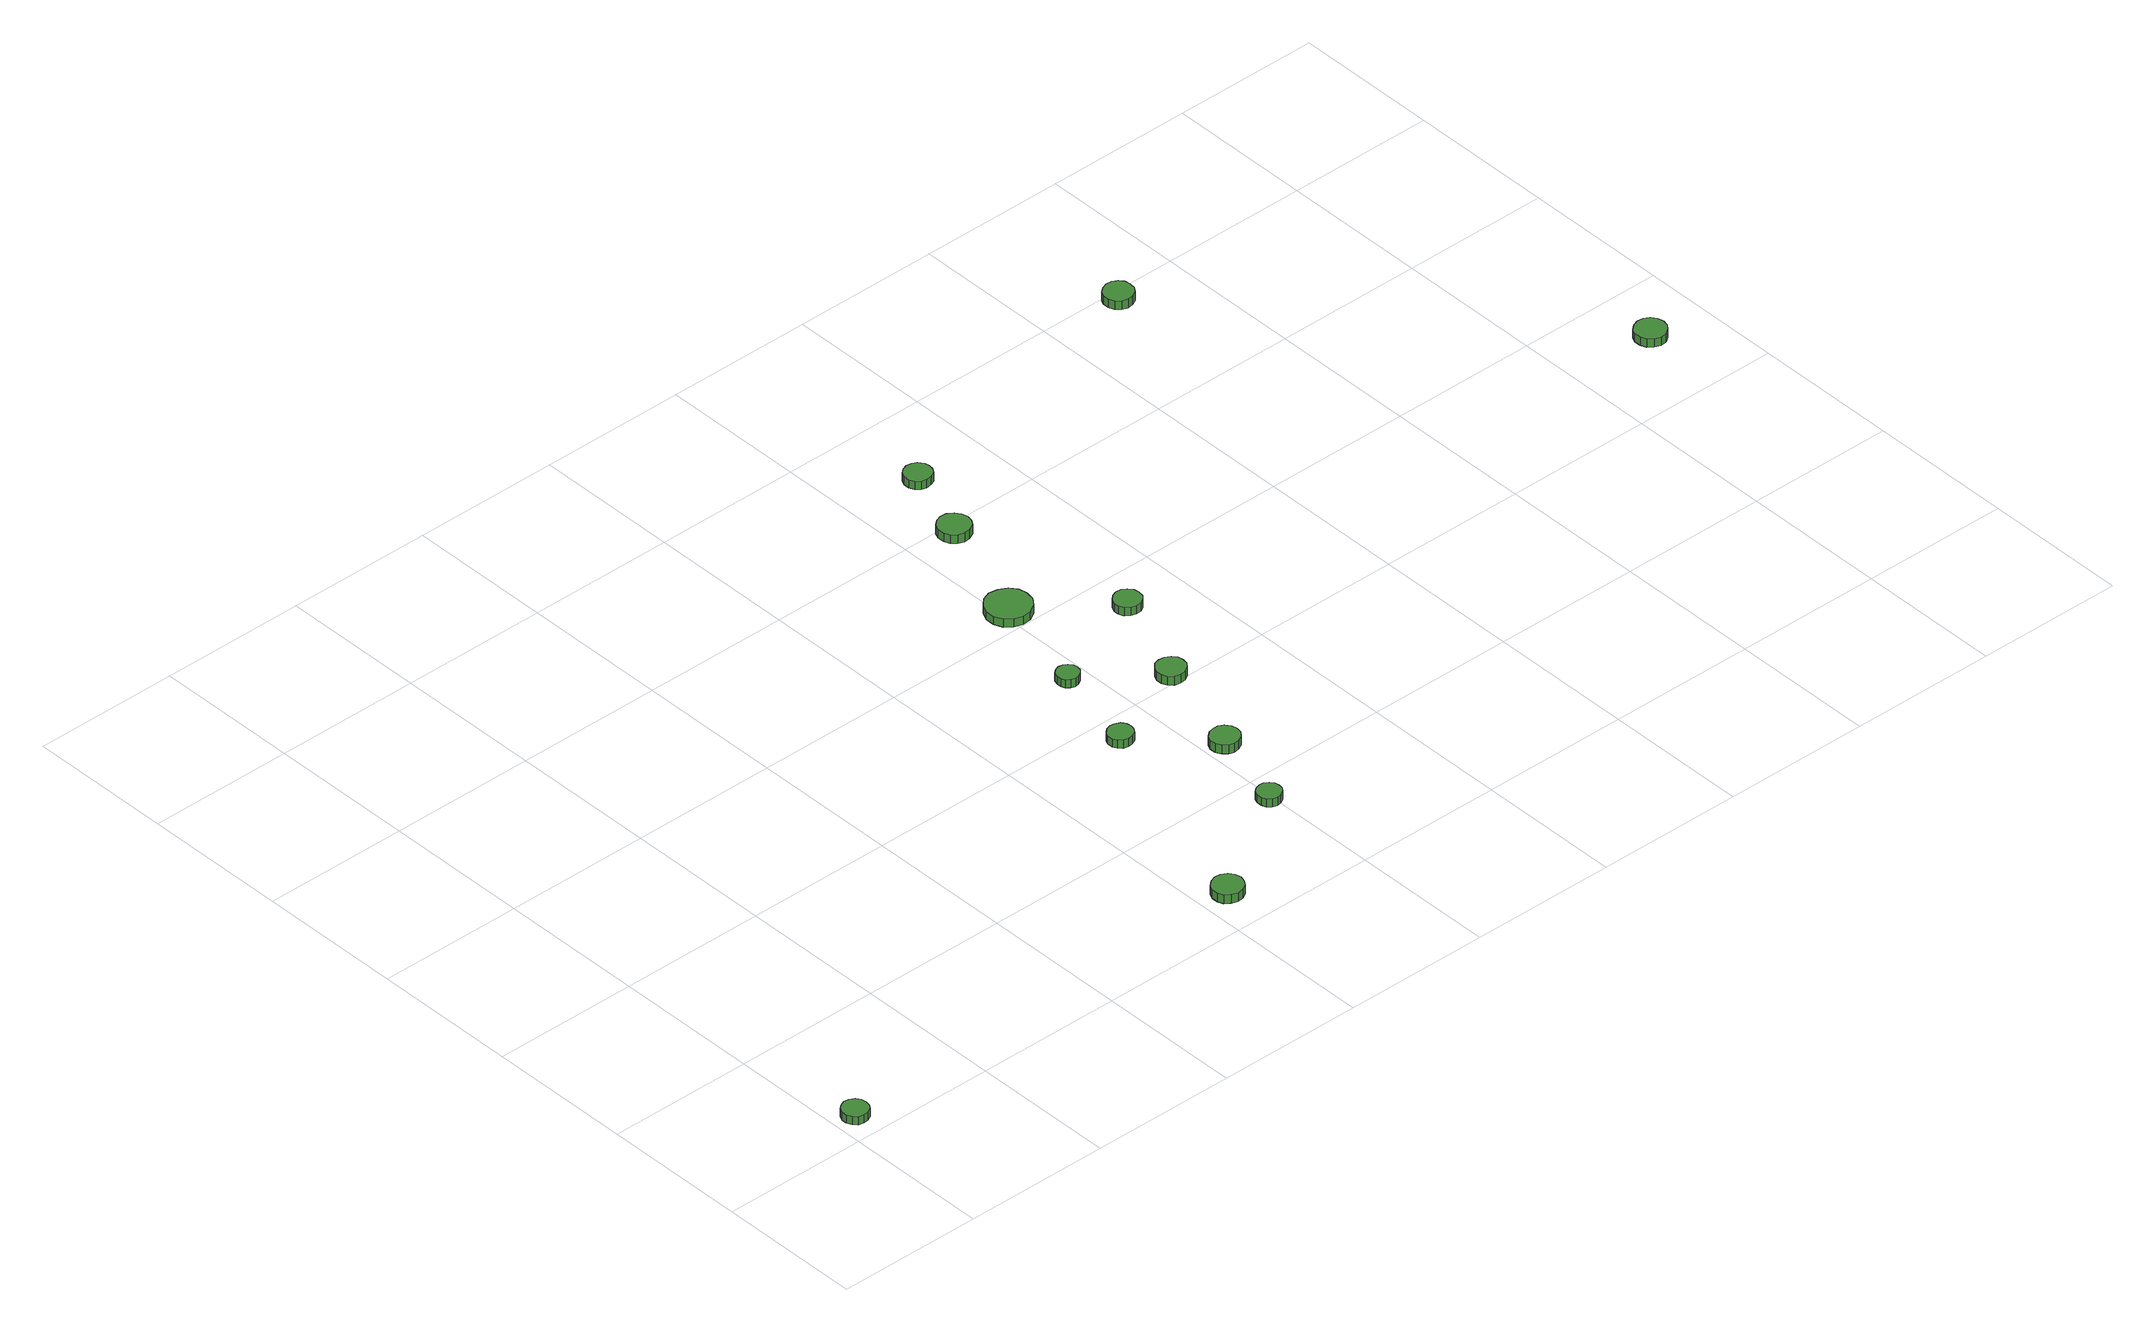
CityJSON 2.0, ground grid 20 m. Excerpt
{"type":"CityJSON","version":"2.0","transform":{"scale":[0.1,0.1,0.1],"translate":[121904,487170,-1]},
"CityObjects":{
"tree1":{"type":"SolitaryVegetationObject","attributes":{"function":"something"},"geometry":[{"type":"MultiSurface","lod":"1","boundaries":[[[0,1,2,3,4,5,6,7,8,9,10,11,12,13,14]],[[15,16,17,18,19,20,21,22,23,24,25,26,27,28,29]],[[0,29,28,1]],[[1,28,27,2]],[[2,27,26,3]],[[3,26,25,4]],[[4,25,24,5]],[[5,24,23,6]],[[6,23,22,7]],[[7,22,21,8]],[[8,21,20,9]],[[9,20,19,10]],[[10,19,18,11]],[[11,18,17,12]],[[12,17,16,13]],[[13,16,15,14]],[[14,15,29,0]]]}]},
"tree2":{"type":"SolitaryVegetationObject","attributes":{"function":"something"},"geometry":[{"type":"MultiSurface","lod":"1","boundaries":[[[30,31,32,33,34,35,36,37,38,39,40,41,42,43,44]],[[45,46,47,48,49,50,51,52,53,54,55,56,57,58,59]],[[30,59,58,31]],[[31,58,57,32]],[[32,57,56,33]],[[33,56,55,34]],[[34,55,54,35]],[[35,54,53,36]],[[36,53,52,37]],[[37,52,51,38]],[[38,51,50,39]],[[39,50,49,40]],[[40,49,48,41]],[[41,48,47,42]],[[42,47,46,43]],[[43,46,45,44]],[[44,45,59,30]]]}]},
"tree3":{"type":"SolitaryVegetationObject","attributes":{"function":"something"},"geometry":[{"type":"MultiSurface","lod":"1","boundaries":[[[60,61,62,63,64,65,66,67,68,69,70,71,72,73,74]],[[75,76,77,78,79,80,81,82,83,84,85,86,87,88,89]],[[60,89,88,61]],[[61,88,87,62]],[[62,87,86,63]],[[63,86,85,64]],[[64,85,84,65]],[[65,84,83,66]],[[66,83,82,67]],[[67,82,81,68]],[[68,81,80,69]],[[69,80,79,70]],[[70,79,78,71]],[[71,78,77,72]],[[72,77,76,73]],[[73,76,75,74]],[[74,75,89,60]]]}]},
"tree4":{"type":"SolitaryVegetationObject","attributes":{"function":"something"},"geometry":[{"type":"MultiSurface","lod":"1","boundaries":[[[90,91,92,93,94,95,96,97,98,99,100,101,102,103,104]],[[105,106,107,108,109,110,111,112,113,114,115,116,117,118,119]],[[90,119,118,91]],[[91,118,117,92]],[[92,117,116,93]],[[93,116,115,94]],[[94,115,114,95]],[[95,114,113,96]],[[96,113,112,97]],[[97,112,111,98]],[[98,111,110,99]],[[99,110,109,100]],[[100,109,108,101]],[[101,108,107,102]],[[102,107,106,103]],[[103,106,105,104]],[[104,105,119,90]]]}]},
"tree5":{"type":"SolitaryVegetationObject","attributes":{"function":"something"},"geometry":[{"type":"MultiSurface","lod":"1","boundaries":[[[120,121,122,123,124,125,126,127,128,129,130,131,132,133,134]],[[135,136,137,138,139,140,141,142,143,144,145,146,147,148,149]],[[120,149,148,121]],[[121,148,147,122]],[[122,147,146,123]],[[123,146,145,124]],[[124,145,144,125]],[[125,144,143,126]],[[126,143,142,127]],[[127,142,141,128]],[[128,141,140,129]],[[129,140,139,130]],[[130,139,138,131]],[[131,138,137,132]],[[132,137,136,133]],[[133,136,135,134]],[[134,135,149,120]]]}]},
"tree6":{"type":"SolitaryVegetationObject","attributes":{"function":"something"},"geometry":[{"type":"MultiSurface","lod":"1","boundaries":[[[150,151,152,153,154,155,156,157,158,159,160,161,162,163,164]],[[165,166,167,168,169,170,171,172,173,174,175,176,177,178,179]],[[150,179,178,151]],[[151,178,177,152]],[[152,177,176,153]],[[153,176,175,154]],[[154,175,174,155]],[[155,174,173,156]],[[156,173,172,157]],[[157,172,171,158]],[[158,171,170,159]],[[159,170,169,160]],[[160,169,168,161]],[[161,168,167,162]],[[162,167,166,163]],[[163,166,165,164]],[[164,165,179,150]]]}]},
"tree7":{"type":"SolitaryVegetationObject","attributes":{"function":"something"},"geometry":[{"type":"MultiSurface","lod":"1","boundaries":[[[180,181,182,183,184,185,186,187,188,189,190,191,192,193,194]],[[195,196,197,198,199,200,201,202,203,204,205,206,207,208,209]],[[180,209,208,181]],[[181,208,207,182]],[[182,207,206,183]],[[183,206,205,184]],[[184,205,204,185]],[[185,204,203,186]],[[186,203,202,187]],[[187,202,201,188]],[[188,201,200,189]],[[189,200,199,190]],[[190,199,198,191]],[[191,198,197,192]],[[192,197,196,193]],[[193,196,195,194]],[[194,195,209,180]]]}]},
"tree8":{"type":"SolitaryVegetationObject","attributes":{"function":"something"},"geometry":[{"type":"MultiSurface","lod":"1","boundaries":[[[210,211,212,213,214,215,216,217,218,219,220,221,222,223,224]],[[225,226,227,228,229,230,231,232,233,234,235,236,237,238,239]],[[210,239,238,211]],[[211,238,237,212]],[[212,237,236,213]],[[213,236,235,214]],[[214,235,234,215]],[[215,234,233,216]],[[216,233,232,217]],[[217,232,231,218]],[[218,231,230,219]],[[219,230,229,220]],[[220,229,228,221]],[[221,228,227,222]],[[222,227,226,223]],[[223,226,225,224]],[[224,225,239,210]]]}]},
"tree9":{"type":"SolitaryVegetationObject","attributes":{"function":"something"},"geometry":[{"type":"MultiSurface","lod":"1","boundaries":[[[240,241,242,243,244,245,246,247,248,249,250,251,252,253,254]],[[255,256,257,258,259,260,261,262,263,264,265,266,267,268,269]],[[240,269,268,241]],[[241,268,267,242]],[[242,267,266,243]],[[243,266,265,244]],[[244,265,264,245]],[[245,264,263,246]],[[246,263,262,247]],[[247,262,261,248]],[[248,261,260,249]],[[249,260,259,250]],[[250,259,258,251]],[[251,258,257,252]],[[252,257,256,253]],[[253,256,255,254]],[[254,255,269,240]]]}]},
"tree10":{"type":"SolitaryVegetationObject","attributes":{"function":"something"},"geometry":[{"type":"MultiSurface","lod":"1","boundaries":[[[270,271,272,273,274,275,276,277,278,279,280,281,282,283,284]],[[285,286,287,288,289,290,291,292,293,294,295,296,297,298,299]],[[270,299,298,271]],[[271,298,297,272]],[[272,297,296,273]],[[273,296,295,274]],[[274,295,294,275]],[[275,294,293,276]],[[276,293,292,277]],[[277,292,291,278]],[[278,291,290,279]],[[279,290,289,280]],[[280,289,288,281]],[[281,288,287,282]],[[282,287,286,283]],[[283,286,285,284]],[[284,285,299,270]]]}]},
"tree11":{"type":"SolitaryVegetationObject","attributes":{"function":"something"},"geometry":[{"type":"MultiSurface","lod":"1","boundaries":[[[300,301,302,303,304,305,306,307,308,309,310,311,312,313,314]],[[315,316,317,318,319,320,321,322,323,324,325,326,327,328,329]],[[300,329,328,301]],[[301,328,327,302]],[[302,327,326,303]],[[303,326,325,304]],[[304,325,324,305]],[[305,324,323,306]],[[306,323,322,307]],[[307,322,321,308]],[[308,321,320,309]],[[309,320,319,310]],[[310,319,318,311]],[[311,318,317,312]],[[312,317,316,313]],[[313,316,315,314]],[[314,315,329,300]]]}]},
"tree12":{"type":"SolitaryVegetationObject","attributes":{"function":"something"},"geometry":[{"type":"MultiSurface","lod":"1","boundaries":[[[330,331,332,333,334,335,336,337,338,339,340,341,342,343,344]],[[345,346,347,348,349,350,351,352,353,354,355,356,357,358,359]],[[330,359,358,331]],[[331,358,357,332]],[[332,357,356,333]],[[333,356,355,334]],[[334,355,354,335]],[[335,354,353,336]],[[336,353,352,337]],[[337,352,351,338]],[[338,351,350,339]],[[339,350,349,340]],[[340,349,348,341]],[[341,348,347,342]],[[342,347,346,343]],[[343,346,345,344]],[[344,345,359,330]]]}]},
"tree13":{"type":"SolitaryVegetationObject","attributes":{"function":"something"},"geometry":[{"type":"MultiSurface","lod":"1","boundaries":[[[360,361,362,363,364,365,366,367,368,369,370,371,372,373,374]],[[375,376,377,378,379,380,381,382,383,384,385,386,387,388,389]],[[360,389,388,361]],[[361,388,387,362]],[[362,387,386,363]],[[363,386,385,364]],[[364,385,384,365]],[[365,384,383,366]],[[366,383,382,367]],[[367,382,381,368]],[[368,381,380,369]],[[369,380,379,370]],[[370,379,378,371]],[[371,378,377,372]],[[372,377,376,373]],[[373,376,375,374]],[[374,375,389,360]]]}]}
},
"vertices":[
[37,27,32],[36,34,32],[32,40,32],[25,44,32],[18,45,32],[11,42,32],[6,38,32],[3,31,32],[3,24,32],[6,17,32],[11,12,32],[18,10,32],[25,11,32],[32,14,32],[36,20,32],[36,20,20],[32,14,20],[25,11,20],[18,10,20],[11,12,20],[6,17,20],[3,24,20],[3,31,20],[6,38,20],[11,42,20],[18,45,20],[25,44,20],[32,40,20],[36,34,20],[37,27,20],
[654,54,28],[652,63,28],[647,70,28],[639,74,28],[631,75,28],[623,72,28],[616,66,28],[613,59,28],[613,50,28],[616,42,28],[623,37,28],[631,34,28],[639,35,28],[647,39,28],[652,46,28],[652,46,15],[647,39,15],[639,35,15],[631,34,15],[623,37,15],[616,42,15],[613,50,15],[613,59,15],[616,66,15],[623,72,15],[631,75,15],[639,74,15],[647,70,15],[652,63,15],[654,54,15],
[804,153,29],[803,160,29],[799,165,29],[793,169,29],[787,169,29],[780,167,29],[775,163,29],[773,157,29],[773,150,29],[775,144,29],[780,139,29],[787,137,29],[793,138,29],[799,141,29],[803,147,29],[803,147,17],[799,141,17],[793,138,17],[787,137,17],[780,139,17],[775,144,17],[773,150,17],[773,157,17],[775,163,17],[780,167,17],[787,169,17],[793,169,17],[799,165,17],[803,160,17],[804,153,17],
[756,358,24],[755,365,24],[751,371,24],[744,374,24],[738,375,24],[731,373,24],[726,368,24],[723,362,24],[723,355,24],[726,349,24],[731,344,24],[738,342,24],[744,343,24],[751,346,24],[755,352,24],[755,352,12],[751,346,12],[744,343,12],[738,342,12],[731,344,12],[726,349,12],[723,355,12],[723,362,12],[726,368,12],[731,373,12],[738,375,12],[744,374,12],[751,371,12],[755,365,12],[756,358,12],
[845,271,24],[843,279,24],[838,286,24],[831,290,24],[823,290,24],[816,288,24],[810,283,24],[806,275,24],[806,267,24],[810,260,24],[816,254,24],[823,252,24],[831,253,24],[838,257,24],[843,263,24],[843,263,11],[838,257,11],[831,253,11],[823,252,11],[816,254,11],[810,260,11],[806,267,11],[806,275,11],[810,283,11],[816,288,11],[823,290,11],[831,290,11],[838,286,11],[843,279,11],[845,271,11],
[785,484,24],[784,490,24],[780,495,24],[775,498,24],[769,499,24],[763,497,24],[758,493,24],[756,487,24],[756,481,24],[758,475,24],[763,471,24],[769,469,24],[775,470,24],[780,473,24],[784,478,24],[784,478,12],[780,473,12],[775,470,12],[769,469,12],[763,471,12],[758,475,12],[756,481,12],[756,487,12],[758,493,12],[763,497,12],[769,499,12],[775,498,12],[780,495,12],[784,490,12],[785,484,12],
[831,622,30],[829,634,30],[821,644,30],[810,650,30],[798,652,30],[786,648,30],[777,639,30],[772,628,30],[772,616,30],[777,604,30],[786,596,30],[798,592,30],[810,593,30],[821,599,30],[829,610,30],[829,610,18],[821,599,18],[810,593,18],[798,592,18],[786,596,18],[777,604,18],[772,616,18],[772,628,18],[777,639,18],[786,648,18],[798,652,18],[810,650,18],[821,644,18],[829,634,18],[831,622,18],
[886,411,24],[885,419,24],[880,425,24],[873,429,24],[865,430,24],[857,428,24],[851,422,24],[848,415,24],[848,407,24],[851,400,24],[857,394,24],[865,392,24],[873,393,24],[880,397,24],[885,403,24],[885,403,11],[880,397,11],[873,393,11],[865,392,11],[857,394,11],[851,400,11],[848,407,11],[848,415,11],[851,422,11],[857,428,11],[865,430,11],[873,429,11],[880,425,11],[885,419,11],[886,411,11],
[932,539,27],[931,546,27],[926,552,27],[920,556,27],[912,557,27],[905,554,27],[899,549,27],[896,542,27],[896,535,27],[899,528,27],[905,523,27],[912,521,27],[920,521,27],[926,525,27],[931,531,27],[931,531,15],[926,525,15],[920,521,15],[912,521,15],[905,523,15],[899,528,15],[896,535,15],[896,542,15],[899,549,15],[905,554,15],[912,557,15],[920,556,15],[926,552,15],[931,546,15],[932,539,15],
[878,777,30],[876,786,30],[871,793,30],[863,798,30],[854,799,30],[846,796,30],[839,790,30],[836,782,30],[836,773,30],[839,765,30],[846,759,30],[854,756,30],[863,757,30],[871,761,30],[876,768,30],[876,768,17],[871,761,17],[863,757,17],[854,756,17],[846,759,17],[839,765,17],[836,773,17],[836,782,17],[839,790,17],[846,796,17],[854,799,17],[863,798,17],[871,793,17],[876,786,17],[878,777,17],
[916,886,23],[915,893,23],[910,900,23],[904,903,23],[896,904,23],[889,902,23],[883,897,23],[880,890,23],[880,882,23],[883,875,23],[889,870,23],[896,868,23],[904,869,23],[910,872,23],[915,879,23],[915,879,11],[910,872,11],[904,869,11],[896,868,11],[889,870,11],[883,875,11],[880,882,11],[880,890,11],[883,897,11],[889,902,11],[896,904,11],[904,903,11],[910,900,11],[915,893,11],[916,886,11],
[1325,987,21],[1324,995,21],[1319,1001,21],[1312,1005,21],[1304,1006,21],[1296,1003,21],[1290,998,21],[1287,991,21],[1287,983,21],[1290,975,21],[1296,970,21],[1304,967,21],[1312,968,21],[1319,972,21],[1324,979,21],[1324,979,8],[1319,972,8],[1312,968,8],[1304,967,8],[1296,970,8],[1290,975,8],[1287,983,8],[1287,991,8],[1290,998,8],[1296,1003,8],[1304,1006,8],[1312,1005,8],[1319,1001,8],[1324,995,8],[1325,987,8],
[1737,512,24],[1735,521,24],[1730,528,24],[1723,532,24],[1714,533,24],[1706,530,24],[1699,524,24],[1696,517,24],[1696,508,24],[1699,500,24],[1706,494,24],[1714,491,24],[1723,492,24],[1730,497,24],[1735,504,24],[1735,504,12],[1730,497,12],[1723,492,12],[1714,491,12],[1706,494,12],[1699,500,12],[1696,508,12],[1696,517,12],[1699,524,12],[1706,530,12],[1714,533,12],[1723,532,12],[1730,528,12],[1735,521,12],[1737,512,12]
]}
